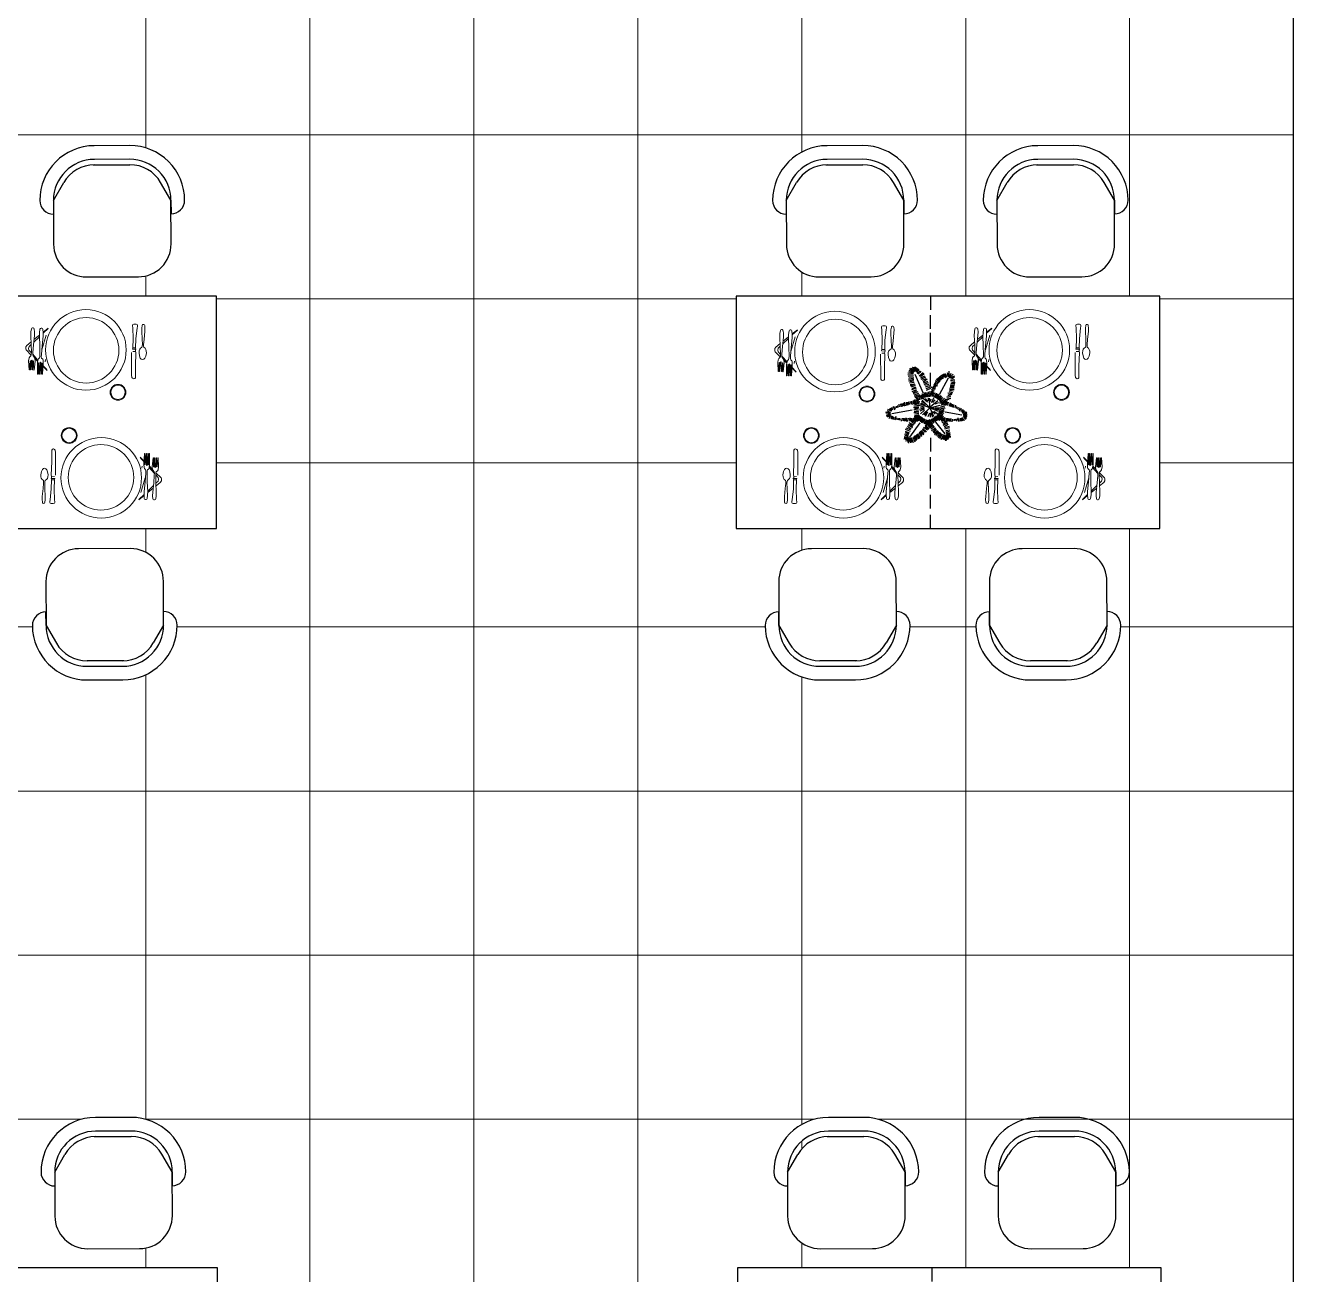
# Model space of a CAD drawing. Header units: millimetres. Extents: x 2497 to 4392, y 822 to 3100.
# Drawn here: x 3927.9 to 4391.9, y 1064.9 to 1521.7 of the extents above; entities that cross this region are included whole.
import ezdxf

# ---------------------------------------------------------------- set-up
doc = ezdxf.new("R2010")
doc.units = ezdxf.units.MM
doc.layers.add('6', color=6, linetype='Continuous')
doc.layers.add('LH', color=3, linetype='Continuous')

# ---------------------------------------------------------------- blocks, each defined once
blk = doc.blocks.new('A$C0CF827CB')
at = {"lineweight": 20}
for p, q in [((-5.12, 25), (-5.16, 23.69)), ((-5.16, 23.69), (-5, 20.27)), ((-4.96, 26.05), (-5.12, 25)), ((-4.82, 26.31), (-4.96, 26.05)), ((-4.55, 26.43), (-4.82, 26.31)), ((-4.55, 26.43), (-4.29, 26.42)), ((-4.29, 26.42), (-4.03, 26.28)), ((-3.85, 23.65), (-4.21, 20.24)), ((-4.03, 26.28), (-3.91, 26.02)), ((-3.91, 26.02), (-3.81, 24.96)), ((-3.81, 24.96), (-3.85, 23.65)), ((-1.98, 24.64), (-2.01, 23.46)), ((-2.01, 23.46), (-1.86, 19.91)), ((-1.81, 25.95), (-1.98, 24.64)), ((-1.67, 26.21), (-1.81, 25.95)), ((-1.4, 26.34), (-1.67, 26.21)), ((-1.14, 26.33), (-1.4, 26.34)), ((-1.4, 26.34), (-1.14, 26.33)), ((-1.14, 26.33), (-0.88, 26.19)), ((-0.7, 23.42), (-1.07, 19.88)), ((-0.88, 26.19), (-0.76, 25.92)), ((-0.76, 25.92), (-0.66, 24.6)), ((-0.66, 24.6), (-0.7, 23.42)), ((32.01, 27.45), (32, 27.05)), ((32, 27.05), (32.11, 26.52)), ((32.15, 27.7), (32.01, 27.45)), ((32.11, 26.52), (32.25, 22.44)), ((32.55, 27.82), (32.15, 27.7)), ((32.55, 27.82), (33.34, 27.8)), ((33.69, 26.47), (33.3, 22.41)), ((33.34, 27.8), (33.73, 27.66)), ((33.84, 27), (33.69, 26.47)), ((33.73, 27.66), (33.85, 27.39)), ((33.85, 27.39), (33.84, 27)), ((35.49, 26.38), (35.47, 25.26)), ((35.47, 25.26), (35.6, 22.26)), ((35.62, 27.35), (35.49, 26.38)), ((35.74, 27.62), (35.62, 27.35)), ((35.96, 27.72), (35.74, 27.62)), ((35.96, 27.72), (36.22, 27.71)), ((36.22, 27.71), (36.44, 27.6)), ((36.57, 25.23), (36.26, 22.24)), ((36.44, 27.6), (36.55, 27.33)), ((36.55, 27.33), (36.61, 26.34)), ((36.61, 26.34), (36.57, 25.23)), ((-5, 20.27), (-4.95, 17.5)), ((-4.21, 20.24), (-4.43, 17.49)), ((-1.86, 19.91), (-1.82, 16.75)), ((-1.07, 19.88), (-1.3, 16.74)), ((32.15, 19.16), (32.01, 18.64)), ((33.32, 18.6), (32.01, 18.64)), ((32.25, 22.44), (32.15, 19.16)), ((32.15, 19.16), (33.2, 19.13)), ((33.32, 18.6), (33.18, 18.34)), ((33.3, 22.41), (33.2, 19.13)), ((33.2, 19.13), (33.32, 18.6)), ((34.71, 18.63), (34.5, 18.05)), ((35.03, 19.06), (34.71, 18.63)), ((35.38, 19.29), (35.03, 19.06)), ((35.5, 19.41), (35.38, 19.29)), ((35.63, 19.74), (35.5, 19.41)), ((35.6, 22.26), (35.65, 20.4)), ((35.65, 20.4), (35.63, 19.74)), ((36.1, 20.38), (36.08, 19.73)), ((36.08, 19.73), (36.18, 19.39)), ((36.26, 22.24), (36.1, 20.38)), ((36.18, 19.39), (36.3, 19.27)), ((36.3, 19.27), (36.63, 19.01)), ((36.63, 19.01), (36.92, 18.56)), ((36.92, 18.56), (37.1, 17.97)), ((-5.81, 15.43), (-5.97, 14.38)), ((-5.97, 14.38), (-5.81, 11.09)), ((-5.53, 15.81), (-5.81, 15.43)), ((-5.68, 11.08), (-5.44, 14.36)), ((-5.13, 16.19), (-5.53, 15.81)), ((-5.44, 14.36), (-5.31, 14.36)), ((-5.31, 14.36), (-5.28, 11.07)), ((-5.15, 11.07), (-4.92, 14.48)), ((-4.98, 16.58), (-5.13, 16.19)), ((-4.95, 17.5), (-4.98, 16.58)), ((-4.92, 14.48), (-4.78, 14.61)), ((-4.65, 14.47), (-4.78, 14.61)), ((-4.62, 11.05), (-4.65, 14.47)), ((-4.26, 14.33), (-4.49, 11.05)), ((-4.43, 17.49), (-4.46, 16.57)), ((-4.46, 16.57), (-4.34, 16.17)), ((-4.34, 16.17), (-3.96, 15.76)), ((-4.13, 14.32), (-4.26, 14.33)), ((-4.1, 11.04), (-4.13, 14.32)), ((-3.61, 14.31), (-3.97, 11.03)), ((-3.96, 15.76), (-3.71, 15.36)), ((-3.71, 15.36), (-3.61, 14.31)), ((-2.54, 14.67), (-2.71, 13.62)), ((-2.4, 15.06), (-2.54, 14.67)), ((-1.99, 15.44), (-2.4, 15.06)), ((-1.85, 15.83), (-1.99, 15.44)), ((-1.82, 16.75), (-1.85, 15.83)), ((-1.3, 16.74), (-1.33, 15.82)), ((-1.33, 15.82), (-1.21, 15.42)), ((-1.21, 15.42), (-0.82, 15.01)), ((-0.82, 15.01), (-0.7, 14.61)), ((-0.7, 14.61), (-0.61, 13.56)), ((31.72, 9.18), (31.71, 17.46)), ((33.16, 17.81), (32.11, 17.85)), ((33.28, 17.42), (33.13, 12.42)), ((33.18, 18.34), (33.16, 17.81)), ((33.16, 17.81), (33.28, 17.42)), ((34.5, 18.05), (34.43, 17.34)), ((34.43, 17.34), (34.61, 16.19)), ((34.61, 16.19), (34.9, 15.41)), ((34.9, 15.41), (35.24, 15.05)), ((35.24, 15.05), (35.7, 14.84)), ((36.18, 15.02), (35.7, 14.84)), ((36.54, 15.36), (36.18, 15.02)), ((36.87, 16.12), (36.54, 15.36)), ((37.12, 17.26), (36.87, 16.12)), ((37.1, 17.97), (37.12, 17.26)), ((-5.81, 11.09), (-5.68, 11.08)), ((-5.28, 11.07), (-5.15, 11.07)), ((-4.49, 11.05), (-4.62, 11.05)), ((-3.97, 11.03), (-4.1, 11.04)), ((-2.71, 13.62), (-2.7, 9.55)), ((-2.7, 9.55), (-2.57, 9.54)), ((-2.57, 9.54), (-2.31, 13.61)), ((-2.31, 13.61), (-2.18, 13.61)), ((-2.18, 13.61), (-2.17, 9.53)), ((-2.17, 9.53), (-2.04, 9.53)), ((-2.04, 9.53), (-1.78, 13.73)), ((-1.78, 13.73), (-1.65, 13.85)), ((-1.52, 9.51), (-1.52, 13.72)), ((-1.39, 9.51), (-1.52, 9.51)), ((-1, 13.57), (-1.13, 13.58)), ((-0.86, 9.49), (-0.99, 9.5)), ((33.13, 12.42), (33.13, 8.22)), ((31.82, 8.26), (31.72, 9.18)), ((32.08, 7.99), (31.82, 8.26)), ((32.47, 7.84), (32.08, 7.99)), ((32.86, 7.96), (32.47, 7.84)), ((33.13, 8.22), (32.86, 7.96))]:
    blk.add_line(p, q, dxfattribs=at)
at = {"color": 255, "lineweight": 20}
for p, q in [((-1.52, 13.72), (-1.65, 13.85)), ((-1.13, 13.58), (-1.39, 9.51)), ((-0.99, 9.5), (-1, 13.57)), ((-0.61, 13.56), (-0.86, 9.49))]:
    blk.add_line(p, q, dxfattribs=at)
at = {"layer": '6', "color": 255, "lineweight": 20}
for p, q in [((-4.11, 21.24), (-2, 23.22)), ((-4.01, 22.14), (-2, 23.77)), ((0.49, 23.78), (-1.11, 18.42)), ((-0.68, 24.84), (1.23, 26.39)), ((-0.67, 24.47), (1.23, 26.26)), ((-7.02, 18.62), (-7, 19.54)), ((-6.9, 18.35), (-7.02, 18.62)), ((-7, 19.54), (-6.59, 20.05)), ((-6.59, 20.05), (-5.05, 21.3)), ((-5.97, 18.85), (-5.81, 19.63)), ((-5.85, 18.32), (-5.97, 18.85)), ((-5.81, 19.63), (-5.01, 20.39)), ((-5.01, 16.51), (-6.9, 18.35)), ((-4.96, 17.34), (-5.85, 18.32)), ((-2.54, 14.67), (-4.45, 16.77)), ((-2.62, 14.18), (-3.69, 15.23)), ((0.15, 14.87), (0.07, 14.07)), ((-1.52, 13.11), (-1.8, 13.39)), ((-1, 12.6), (-1.18, 12.78)), ((-1, 12.96), (-1.16, 13.14)), ((0.76, 10.89), (-0.68, 12.3)), ((0.64, 11.16), (-0.67, 12.59))]:
    blk.add_line(p, q, dxfattribs=at)
at = {"layer": '6', "lineweight": 20}
blk.add_line((-1.52, 13.54), (-1.73, 13.77), dxfattribs=at)
at = {"layer": '6', "color": 255, "lineweight": 20}
for centre, radius in [((14.99, 18.39), 14.73), ((15.09, 18.23), 11.97), ((26.73, 2.89), 2.89), ((26.73, 2.89), 2.63)]:
    blk.add_circle(centre, radius, dxfattribs=at)

msp = doc.modelspace()

# ---------------------------------------------------------------- linework, layer by layer
at = {"color": 6}
for p, q in [((3966.09, 1477.76), (3953.09, 1477.73)), ((4234.23, 1477.76), (4221.23, 1477.73)), ((4311.32, 1477.76), (4298.32, 1477.73)), ((3966.11, 1472.76), (3953.11, 1472.73)), ((4234.25, 1472.76), (4221.25, 1472.73)), ((4311.33, 1472.76), (4298.33, 1472.73)), ((3952.62, 1470.73), (3966.09, 1470.76)), ((3953.13, 1470.73), (3966.09, 1470.76)), ((4220.76, 1470.73), (4234.23, 1470.76)), ((4221.27, 1470.73), (4234.23, 1470.76)), ((4297.84, 1470.73), (4311.32, 1470.76)), ((4298.35, 1470.73), (4311.32, 1470.76)), ((3938.14, 1457.7), (3941.89, 1464.21)), ((3981.14, 1457.8), (3977.36, 1464.3)), ((4206.28, 1457.7), (4210.03, 1464.21)), ((4249.28, 1457.8), (4245.5, 1464.3)), ((4283.36, 1457.7), (4287.11, 1464.21)), ((4326.36, 1457.8), (4322.59, 1464.3)), ((3938.14, 1457.7), (3938.18, 1441.7)), ((3981.18, 1441.8), (3981.14, 1457.8)), ((3981.14, 1457.8), (3981.15, 1452.8)), ((4206.28, 1457.7), (4206.32, 1441.7)), ((4249.32, 1441.8), (4249.28, 1457.8)), ((4249.28, 1457.8), (4249.29, 1452.8)), ((4283.36, 1457.7), (4283.4, 1441.7)), ((4326.4, 1441.8), (4326.36, 1457.8)), ((4326.36, 1457.8), (4326.37, 1452.8)), ((3950.21, 1429.73), (3969.21, 1429.77)), ((4218.35, 1429.73), (4237.35, 1429.77)), ((4295.43, 1429.73), (4314.43, 1429.77)), ((3966.36, 1330.37), (3947.36, 1330.32)), ((4234.5, 1330.37), (4215.5, 1330.32)), ((4311.58, 1330.37), (4292.58, 1330.32)), ((3935.39, 1318.29), (3935.42, 1302.29)), ((3978.42, 1302.39), (3978.39, 1318.39)), ((4203.53, 1318.29), (4203.56, 1302.29)), ((4246.56, 1302.39), (4246.53, 1318.39)), ((4280.61, 1318.29), (4280.65, 1302.29)), ((4323.65, 1302.39), (4323.61, 1318.39)), ((3935.42, 1302.29), (3935.41, 1307.29)), ((4203.56, 1302.29), (4203.55, 1307.29)), ((4280.65, 1302.29), (4280.64, 1307.29)), ((3935.42, 1302.29), (3939.2, 1295.79)), ((3978.42, 1302.39), (3974.68, 1295.88)), ((4203.56, 1302.29), (4207.34, 1295.79)), ((4246.56, 1302.39), (4242.82, 1295.88)), ((4280.65, 1302.29), (4284.42, 1295.79)), ((4323.65, 1302.39), (4319.9, 1295.88)), ((3950.46, 1287.33), (3963.46, 1287.36)), ((3963.44, 1289.36), (3950.47, 1289.33)), ((3963.95, 1289.36), (3950.47, 1289.33)), ((4218.6, 1287.33), (4231.6, 1287.36)), ((4231.58, 1289.36), (4218.61, 1289.33)), ((4232.09, 1289.36), (4218.61, 1289.33)), ((4295.68, 1287.33), (4308.68, 1287.36)), ((4308.66, 1289.36), (4295.69, 1289.33)), ((4309.17, 1289.36), (4295.69, 1289.33)), ((3950.47, 1282.33), (3963.47, 1282.36)), ((4218.61, 1282.33), (4231.61, 1282.36)), ((4295.69, 1282.33), (4308.69, 1282.36)), ((3966.55, 1122.37), (3953.55, 1122.34)), ((4234.69, 1122.37), (4221.69, 1122.34)), ((4311.78, 1122.37), (4298.78, 1122.34)), ((3953.08, 1115.33), (3966.55, 1115.37)), ((3966.56, 1117.37), (3953.56, 1117.34)), ((3953.59, 1115.34), (3966.55, 1115.37)), ((4221.22, 1115.33), (4234.69, 1115.37)), ((4234.7, 1117.37), (4221.7, 1117.34)), ((4221.73, 1115.34), (4234.69, 1115.37)), ((4298.3, 1115.33), (4311.77, 1115.37)), ((4311.79, 1117.37), (4298.79, 1117.34)), ((4298.81, 1115.34), (4311.77, 1115.37)), ((3938.6, 1102.3), (3942.35, 1108.82)), ((3981.6, 1102.4), (3977.82, 1108.9)), ((4206.74, 1102.3), (4210.49, 1108.82)), ((4249.74, 1102.4), (4245.96, 1108.9)), ((4283.82, 1102.3), (4287.57, 1108.82)), ((4326.82, 1102.4), (4323.04, 1108.9)), ((3938.6, 1102.3), (3938.64, 1086.3)), ((3981.64, 1086.4), (3981.6, 1102.4)), ((3981.6, 1102.4), (3981.61, 1097.4)), ((4206.74, 1102.3), (4206.78, 1086.3)), ((4249.78, 1086.4), (4249.74, 1102.4)), ((4249.74, 1102.4), (4249.75, 1097.4)), ((4283.82, 1102.3), (4283.86, 1086.3)), ((4326.86, 1086.4), (4326.82, 1102.4)), ((4326.82, 1102.4), (4326.83, 1097.4)), ((3950.67, 1074.33), (3969.67, 1074.37)), ((4218.81, 1074.33), (4237.81, 1074.37)), ((4295.89, 1074.33), (4314.89, 1074.37))]:
    msp.add_line(p, q, dxfattribs=at)
at = {"color": 2}
msp.add_lwpolyline([(2596.92, 2958.72), (2496.92, 2958.72), (2496.92, 821.72), (4391.92, 821.72), (4391.92, 2958.72), (3791.92, 2958.72)], dxfattribs=at)
at = {"color": 252, "lineweight": 0}
for points in [[(4031.92, 2958.72), (4031.92, 821.72)], [(4091.92, 2958.72), (4091.92, 821.72)], [(4151.92, 2958.72), (4151.92, 821.72)], [(4271.92, 1693.14), (4271.92, 1422.75)], [(4331.92, 1693.14), (4331.92, 1422.75)], [(3971.92, 1639.87), (3971.92, 1476.91)], [(4211.92, 1638.71), (4211.92, 1475.41)], [(4391.92, 1481.72), (3791.92, 1481.72)], [(3971.92, 1430.09), (3971.92, 1422.75)], [(4211.92, 1431.57), (4211.92, 1422.75)], [(4187.96, 1421.72), (3997.74, 1421.72)], [(4391.92, 1421.72), (4342.96, 1421.72)], [(4187.96, 1361.72), (3997.74, 1361.72)], [(4391.92, 1361.72), (4342.96, 1361.72)], [(3971.92, 1337.75), (3971.92, 1329.01)], [(4211.92, 1337.75), (4211.92, 1329.77)], [(4271.92, 1337.75), (4271.92, 1067.35)], [(4331.92, 1337.75), (4331.92, 1067.35)], [(3930.43, 1301.72), (3906.33, 1301.72)], [(4198.57, 1301.72), (3983.41, 1301.72)], [(4275.66, 1301.72), (4251.55, 1301.72)], [(4391.92, 1301.72), (4328.64, 1301.72)], [(3971.92, 1284.25), (3971.92, 1121.65)], [(4211.92, 1283.46), (4211.92, 1119.76)], [(4391.92, 1241.72), (3791.92, 1241.72)], [(4391.92, 1181.72), (2496.92, 1181.72)], [(3948.69, 1121.72), (3894.55, 1121.72)], [(4216.83, 1121.72), (3971.63, 1121.72)], [(4391.92, 1121.72), (4239.77, 1121.72)], [(4211.92, 1113.67), (4211.92, 1110.83)], [(3971.92, 1074.59), (3971.92, 1067.35)], [(4211.92, 1076.48), (4211.92, 1067.35)]]:
    msp.add_lwpolyline(points, dxfattribs=at)
at = {"color": 6, "lineweight": 30}
for points in [[(3842.74, 1422.75), (3842.74, 1337.75), (3997.74, 1337.75), (3997.74, 1422.75)], [(4187.96, 1422.75), (4187.96, 1337.75), (4342.96, 1337.75), (4342.96, 1422.75)], [(3843.2, 1067.35), (3843.2, 982.35), (3998.2, 982.35), (3998.2, 1067.35)], [(4188.42, 1067.35), (4188.42, 982.35), (4343.42, 982.35), (4343.42, 1067.35)]]:
    msp.add_lwpolyline(points, close=True, dxfattribs=at)
at = {"color": 6}
for points in [[(4259.04, 1422.75), (4259.04, 1417.75)], [(4258.95, 1415.74), (4258.95, 1410.74)], [(4258.95, 1409.27), (4258.95, 1404.27)], [(4258.95, 1401.92), (4258.95, 1396.92)], [(4258.95, 1394.63), (4258.95, 1389.63)], [(4259.04, 1370.87), (4259.04, 1365.87)], [(4258.95, 1363.86), (4258.95, 1358.86)], [(4258.95, 1357.39), (4258.95, 1352.39)], [(4258.95, 1350.04), (4258.95, 1345.04)], [(4258.95, 1342.75), (4258.95, 1337.75)], [(4259.5, 1067.35), (4259.5, 1062.35)]]:
    msp.add_lwpolyline(points, dxfattribs=at)
for centre, radius, start, end in [((3953.14, 1457.73), 20, 90.1346, 180.1346), ((3966.14, 1457.76), 20, 0.1346, 90.1346), ((4221.28, 1457.73), 20, 90.1346, 180.1346), ((4234.28, 1457.76), 20, 0.1346, 90.1346), ((4298.36, 1457.73), 20, 90.1346, 180.1346), ((4311.36, 1457.76), 20, 0.1346, 90.1346), ((3953.14, 1457.73), 15, 90.1346, 180.1346), ((3966.14, 1457.76), 15, 0.1346, 90.1346), ((4221.28, 1457.73), 15, 90.1346, 180.1346), ((4234.28, 1457.76), 15, 0.1346, 90.1346), ((4298.36, 1457.73), 15, 90.1346, 180.1346), ((4311.36, 1457.76), 15, 0.1346, 90.1346), ((3953.16, 1457.73), 13, 90.1346, 150.0978), ((3966.12, 1457.76), 13, 30.1714, 90.1346), ((4221.3, 1457.73), 13, 90.1346, 150.0978), ((4234.26, 1457.76), 13, 30.1714, 90.1346), ((4298.38, 1457.73), 13, 90.1346, 150.0978), ((4311.35, 1457.76), 13, 30.1714, 90.1346), ((3938.14, 1457.7), 5, 180.1346, 270.1346), ((3981.14, 1457.8), 5, 270.1346, 0.1346), ((4206.28, 1457.7), 5, 180.1346, 270.1346), ((4249.28, 1457.8), 5, 270.1346, 0.1346), ((4283.36, 1457.7), 5, 180.1346, 270.1346), ((4326.36, 1457.8), 5, 270.1346, 0.1346), ((3950.18, 1441.73), 12, 180.1346, 270.1346), ((3969.18, 1441.77), 12, 270.1346, 0.1346), ((4218.32, 1441.73), 12, 180.1346, 270.1346), ((4237.32, 1441.77), 12, 270.1346, 0.1346), ((4295.4, 1441.73), 12, 180.1346, 270.1346), ((4314.4, 1441.77), 12, 270.1346, 0.1346), ((3947.39, 1318.32), 12, 90.1346, 180.1346), ((3966.39, 1318.37), 12, 0.1346, 90.1346), ((4215.53, 1318.32), 12, 90.1346, 180.1346), ((4234.53, 1318.37), 12, 0.1346, 90.1346), ((4292.61, 1318.32), 12, 90.1346, 180.1346), ((4311.61, 1318.37), 12, 0.1346, 90.1346), ((3935.42, 1302.29), 5, 90.1346, 180.1346), ((3978.42, 1302.39), 5, 0.1346, 90.1346), ((4203.56, 1302.29), 5, 90.1346, 180.1346), ((4246.56, 1302.39), 5, 0.1346, 90.1346), ((4280.65, 1302.29), 5, 90.1346, 180.1346), ((4323.65, 1302.39), 5, 0.1346, 90.1346), ((3950.42, 1302.33), 20, 180.1346, 270.1346), ((3950.42, 1302.33), 15, 180.1346, 270.1346), ((3963.42, 1302.36), 15, 270.1346, 0.1346), ((3963.42, 1302.36), 20, 270.1346, 0.1346), ((4218.56, 1302.33), 20, 180.1346, 270.1346), ((4218.56, 1302.33), 15, 180.1346, 270.1346), ((4231.56, 1302.36), 15, 270.1346, 0.1346), ((4231.56, 1302.36), 20, 270.1346, 0.1346), ((4295.65, 1302.33), 20, 180.1346, 270.1346), ((4295.65, 1302.33), 15, 180.1346, 270.1346), ((4308.65, 1302.36), 15, 270.1346, 0.1346), ((4308.65, 1302.36), 20, 270.1346, 0.1346), ((3950.44, 1302.33), 13, 210.1714, 270.1346), ((3963.41, 1302.36), 13, 270.1346, 330.0978), ((4218.58, 1302.33), 13, 210.1714, 270.1346), ((4231.55, 1302.36), 13, 270.1346, 330.0978), ((4295.66, 1302.33), 13, 210.1714, 270.1346), ((4308.63, 1302.36), 13, 270.1346, 330.0978), ((3953.6, 1102.34), 20, 90.1346, 180.1346), ((3966.6, 1102.37), 20, 0.1346, 90.1346), ((4221.74, 1102.34), 20, 90.1346, 180.1346), ((4234.74, 1102.37), 20, 0.1346, 90.1346), ((4298.82, 1102.34), 20, 90.1346, 180.1346), ((4311.82, 1102.37), 20, 0.1346, 90.1346), ((3953.6, 1102.34), 15, 90.1346, 180.1346), ((3953.62, 1102.34), 13, 90.1346, 150.0978), ((3966.58, 1102.37), 13, 30.1714, 90.1346), ((3966.6, 1102.37), 15, 0.1346, 90.1346), ((4221.74, 1102.34), 15, 90.1346, 180.1346), ((4221.76, 1102.34), 13, 90.1346, 150.0978), ((4234.72, 1102.37), 13, 30.1714, 90.1346), ((4234.74, 1102.37), 15, 0.1346, 90.1346), ((4298.82, 1102.34), 15, 90.1346, 180.1346), ((4298.84, 1102.34), 13, 90.1346, 150.0978), ((4311.81, 1102.37), 13, 30.1714, 90.1346), ((4311.82, 1102.37), 15, 0.1346, 90.1346), ((3938.6, 1102.3), 5, 180.1346, 270.1346), ((3981.6, 1102.4), 5, 270.1346, 0.1346), ((4206.74, 1102.3), 5, 180.1346, 270.1346), ((4249.74, 1102.4), 5, 270.1346, 0.1346), ((4283.82, 1102.3), 5, 180.1346, 270.1346), ((4326.82, 1102.4), 5, 270.1346, 0.1346), ((3950.64, 1086.33), 12, 180.1346, 270.1346), ((3969.64, 1086.37), 12, 270.1346, 0.1346), ((4218.78, 1086.33), 12, 180.1346, 270.1346), ((4237.78, 1086.37), 12, 270.1346, 0.1346), ((4295.86, 1086.33), 12, 180.1346, 270.1346), ((4314.86, 1086.37), 12, 270.1346, 0.1346)]:
    msp.add_arc(centre, radius, start, end, dxfattribs=at)
at = {"layer": 'LH', "color": 3}
for p, q in [((4253.05, 1395.42), (4253.56, 1396.96)), ((4252.84, 1394.3), (4250.8, 1394.53)), ((4252.71, 1393.79), (4250.8, 1393.9)), ((4252.77, 1393.38), (4250.86, 1393.27)), ((4252.77, 1392.46), (4251.05, 1392.18)), ((4252.9, 1392.87), (4251.11, 1392.75)), ((4252.96, 1394.59), (4251.17, 1394.99)), ((4252.96, 1394.94), (4251.23, 1395.51)), ((4253.22, 1395), (4251.4, 1396.14)), ((4253.19, 1395.07), (4251.72, 1396.29)), ((4253.01, 1395.53), (4252.24, 1396.5)), ((4252.58, 1396.63), (4252.5, 1396.61)), ((4252.94, 1395.71), (4253, 1396.78)), ((4253.2, 1395.22), (4253.76, 1396.78)), ((4256.46, 1387.12), (4253.42, 1394.07)), ((4253.45, 1395.28), (4254.25, 1396.43)), ((4253.7, 1394.99), (4254.62, 1396.09)), ((4254, 1394.76), (4254.93, 1395.86)), ((4254.19, 1394.42), (4255.24, 1395.4)), ((4254.56, 1394.13), (4255.67, 1395.17)), ((4254.93, 1393.56), (4256.35, 1394.76)), ((4255.36, 1393.27), (4256.72, 1394.42)), ((4255.55, 1392.87), (4257.02, 1393.61)), ((4255.67, 1392.29), (4257.39, 1393.21)), ((4256.1, 1391.95), (4257.52, 1392.58)), ((4256.35, 1391.37), (4257.89, 1392.46)), ((4262.32, 1391.08), (4261.21, 1392.41)), ((4262.57, 1391.37), (4261.58, 1392.75)), ((4262.88, 1391.83), (4261.95, 1392.92)), ((4263.12, 1392.12), (4262.26, 1393.21)), ((4262.31, 1386.74), (4265.6, 1392.8)), ((4263.43, 1392.29), (4262.63, 1393.56)), ((4263.8, 1392.52), (4263.06, 1393.84)), ((4264.11, 1392.92), (4263.43, 1394.07)), ((4264.72, 1392.87), (4263.86, 1394.25)), ((4265.09, 1393.1), (4264.35, 1394.42)), ((4265.95, 1392.9), (4264.97, 1394.07)), ((4265.95, 1392.9), (4265.22, 1394.65)), ((4265.95, 1392.9), (4265.84, 1395.23)), ((4265.95, 1392.9), (4267.36, 1394.12)), ((4265.95, 1392.9), (4267.96, 1393.6)), ((4265.95, 1392.9), (4267.79, 1393.02)), ((4265.95, 1392.9), (4267.37, 1392.55)), ((4265.97, 1392.88), (4266.65, 1394.57)), ((4266.44, 1392.25), (4267.95, 1392.14)), ((4252.9, 1392.12), (4251.05, 1391.6)), ((4253.08, 1391.08), (4251.36, 1390.85)), ((4252.96, 1391.66), (4251.48, 1391.31)), ((4251.6, 1390.45), (4253.2, 1390.68)), ((4253.27, 1390.51), (4251.6, 1389.82)), ((4253.45, 1389.99), (4251.97, 1389.36)), ((4253.76, 1389.02), (4252.1, 1388.44)), ((4253.51, 1389.47), (4252.16, 1388.78)), ((4252.34, 1387.86), (4253.94, 1388.61)), ((4253.94, 1388.1), (4252.53, 1387.35)), ((4254.38, 1387.75), (4252.65, 1386.94)), ((4256.59, 1390.97), (4258.13, 1391.66)), ((4256.72, 1390.51), (4258.32, 1391.08)), ((4257.02, 1390.16), (4258.44, 1390.51)), ((4257.27, 1389.53), (4258.63, 1389.99)), ((4257.45, 1388.96), (4259, 1389.59)), ((4257.64, 1388.32), (4259.18, 1389.07)), ((4258.72, 1385.89), (4258.34, 1387.76)), ((4259.11, 1386.01), (4258.96, 1387.91)), ((4259.11, 1386.48), (4259.91, 1388.04)), ((4260.54, 1388.38), (4259.3, 1389.36)), ((4260.16, 1387.29), (4259.36, 1388.04)), ((4260.35, 1387.81), (4259.43, 1388.61)), ((4259.64, 1385.95), (4259.58, 1388)), ((4259.6, 1386.32), (4260.11, 1387.75)), ((4260.84, 1388.67), (4259.92, 1389.65)), ((4260.97, 1389.24), (4260.1, 1389.93)), ((4261.15, 1389.71), (4260.29, 1390.51)), ((4261.64, 1389.82), (4260.54, 1390.91)), ((4261.77, 1390.39), (4260.72, 1391.2)), ((4262.01, 1390.85), (4260.9, 1391.83)), ((4265.79, 1387.79), (4267.07, 1387.48)), ((4265.98, 1388.66), (4267.7, 1388.62)), ((4265.99, 1388.27), (4267.45, 1388.02)), ((4266.05, 1389.03), (4267.74, 1389.12)), ((4266.22, 1389.56), (4267.65, 1389.52)), ((4266.29, 1389.93), (4267.68, 1389.94)), ((4266.39, 1391.81), (4268, 1391.62)), ((4266.42, 1390.4), (4267.9, 1390.21)), ((4266.47, 1390.83), (4267.98, 1390.73)), ((4266.7, 1391.28), (4268.03, 1391.16)), ((4247.72, 1382.23), (4247.6, 1383.21)), ((4248.34, 1382.23), (4248.15, 1383.27)), ((4248.77, 1382.34), (4248.65, 1383.44)), ((4249.2, 1382.58), (4249.02, 1383.5)), ((4249.51, 1382.46), (4249.26, 1383.72)), ((4249.88, 1382.63), (4249.63, 1383.9)), ((4250.43, 1382.75), (4250.37, 1383.95)), ((4250.93, 1382.81), (4250.86, 1383.9)), ((4251.42, 1383.03), (4251.29, 1384.19)), ((4251.97, 1383.21), (4251.91, 1384.13)), ((4252.46, 1383.09), (4252.28, 1384.3)), ((4252.9, 1383.21), (4252.77, 1384.59)), ((4254.62, 1387.12), (4252.9, 1386.49)), ((4254.92, 1383.22), (4253.03, 1383.55)), ((4254.87, 1386.6), (4253.08, 1385.97)), ((4254.95, 1383.63), (4253.12, 1384.18)), ((4254.92, 1382.69), (4253.15, 1382.99)), ((4253.33, 1383.21), (4253.2, 1384.76)), ((4255.19, 1384.11), (4253.27, 1384.8)), ((4255.11, 1386.2), (4253.33, 1385.51)), ((4253.82, 1383.15), (4253.7, 1384.42)), ((4254.52, 1384.31), (4253.73, 1385.88)), ((4254.94, 1384.62), (4254.07, 1385.87)), ((4254.44, 1383.27), (4254.19, 1384.76)), ((4255.45, 1384.75), (4254.62, 1386.13)), ((4254.93, 1383.44), (4254.87, 1384.19)), ((4255.94, 1385.01), (4255.02, 1386.56)), ((4258.81, 1381.89), (4255.27, 1383.14)), ((4257.19, 1382.68), (4255.64, 1383.58)), ((4255.65, 1386.65), (4256.1, 1385.09)), ((4257.37, 1383.18), (4255.72, 1384.15)), ((4256.48, 1385.27), (4256.02, 1386.94)), ((4258.81, 1381.89), (4256.03, 1384.7)), ((4257.94, 1383.91), (4256.38, 1385.23)), ((4257.03, 1385.47), (4256.49, 1386.89)), ((4257.48, 1385.59), (4256.71, 1387.35)), ((4258.01, 1384.13), (4257.21, 1385.28)), ((4257.8, 1385.76), (4257.28, 1387.43)), ((4258.22, 1385.7), (4257.86, 1387.45)), ((4258.19, 1384.36), (4258.26, 1385.45)), ((4258.81, 1381.89), (4258.63, 1385.45)), ((4258.87, 1382.17), (4261.77, 1384.53)), ((4258.93, 1384.13), (4259.3, 1385.16)), ((4259.8, 1386.49), (4259.18, 1387.29)), ((4259.98, 1386.83), (4259.36, 1387.52)), ((4259.36, 1383.84), (4260.35, 1385.62)), ((4259.92, 1383.84), (4260.78, 1384.82)), ((4260, 1385.99), (4260.64, 1387.46)), ((4260.5, 1385.74), (4261.22, 1387.39)), ((4261.66, 1386.93), (4260.66, 1385.66)), ((4260.78, 1383.27), (4262.07, 1383.84)), ((4261.03, 1385.45), (4262.11, 1386.81)), ((4261.51, 1385.12), (4262.34, 1386.39)), ((4261.88, 1384.83), (4262.85, 1386.48)), ((4262.2, 1384.67), (4263.25, 1386.07)), ((4262.39, 1384.29), (4263.6, 1385.61)), ((4262.6, 1383.45), (4262.89, 1384.98)), ((4262.84, 1384), (4264.14, 1385.4)), ((4262.98, 1383.02), (4264.49, 1382.87)), ((4263.02, 1383.54), (4264.73, 1383.12)), ((4263.03, 1383.41), (4263.3, 1384.77)), ((4263.16, 1383.75), (4264.62, 1384.99)), ((4263.43, 1383.29), (4265.06, 1384.53)), ((4263.45, 1383.25), (4263.76, 1384.43)), ((4263.95, 1383.31), (4264.11, 1384.22)), ((4263.96, 1383.81), (4264.98, 1383.83)), ((4264.12, 1384.17), (4265.04, 1384.12)), ((4264.36, 1384.6), (4265.44, 1384.44)), ((4264.48, 1383.08), (4264.72, 1384.21)), ((4264.65, 1385.07), (4265.86, 1384.85)), ((4264.95, 1382.8), (4265.12, 1383.88)), ((4264.98, 1385.57), (4266.52, 1385.22)), ((4265.02, 1385.99), (4266.36, 1385.88)), ((4265.39, 1386.45), (4266.47, 1386.21)), ((4265.41, 1387.34), (4266.96, 1387.15)), ((4265.43, 1382.69), (4265.62, 1383.88)), ((4265.63, 1386.88), (4266.8, 1386.71)), ((4265.97, 1382.52), (4266.35, 1383.75)), ((4266.32, 1382.31), (4266.7, 1383.54)), ((4266.64, 1382.39), (4266.92, 1383.29)), ((4267.04, 1382.12), (4267.28, 1383.19)), ((4267.46, 1381.96), (4267.75, 1382.97)), ((4244.44, 1379.65), (4242.74, 1380.32)), ((4244.44, 1379.65), (4242.76, 1379.9)), ((4242.94, 1379.32), (4244.44, 1379.65)), ((4244.44, 1379.65), (4242.97, 1378.71)), ((4244.44, 1379.65), (4242.98, 1380.21)), ((4243.01, 1378.99), (4244.44, 1379.65)), ((4244.46, 1379.87), (4243.16, 1380.73)), ((4244.44, 1379.65), (4243.23, 1378.96)), ((4244.44, 1379.65), (4243.36, 1378.48)), ((4244.77, 1380.51), (4243.41, 1381.2)), ((4244.46, 1379.47), (4243.78, 1378.49)), ((4244.95, 1378.94), (4243.8, 1377.95)), ((4244.95, 1380.73), (4244.03, 1381.54)), ((4245.19, 1378.77), (4244.48, 1377.76)), ((4245.13, 1380.97), (4244.52, 1381.83)), ((4252.37, 1381.06), (4244.92, 1379.71)), ((4245.32, 1381.14), (4244.95, 1382)), ((4245.42, 1378.59), (4245.03, 1377.6)), ((4246.06, 1381.14), (4245.44, 1382.29)), ((4245.64, 1378.46), (4245.49, 1377.54)), ((4246.36, 1378.64), (4246.04, 1377.38)), ((4246.24, 1381.6), (4246.12, 1382.4)), ((4246.67, 1381.83), (4246.67, 1382.52)), ((4247.17, 1382), (4247.11, 1382.69)), ((4254.74, 1381.97), (4252.83, 1381.89)), ((4254.68, 1380.92), (4252.95, 1381.09)), ((4254.73, 1380.31), (4252.95, 1380.03)), ((4254.7, 1382.33), (4252.96, 1382.45)), ((4253.05, 1378.28), (4253.16, 1377.06)), ((4253.1, 1380.64), (4254.71, 1380.5)), ((4254.87, 1378.75), (4253.11, 1378.57)), ((4254.7, 1381.5), (4253.18, 1381.51)), ((4254.79, 1379.77), (4253.21, 1379.49)), ((4254.73, 1379.25), (4253.25, 1378.89)), ((4254.57, 1377.63), (4253.29, 1378.7)), ((4254.87, 1379.33), (4253.42, 1377.89)), ((4253.5, 1378.27), (4253.71, 1376.9)), ((4255.05, 1378.09), (4253.66, 1379.1)), ((4255.19, 1378.91), (4253.91, 1377.49)), ((4253.91, 1378.37), (4254.17, 1376.83)), ((4254.38, 1378.54), (4254.56, 1377.29)), ((4255.55, 1378.7), (4254.44, 1377.14)), ((4256.77, 1382.06), (4254.95, 1382.66)), ((4255, 1378.58), (4255.12, 1377.07)), ((4256.03, 1378.47), (4255, 1377.01)), ((4256.78, 1381.6), (4255.05, 1381.25)), ((4256.78, 1381.37), (4255.18, 1380.62)), ((4256.84, 1381.77), (4255.36, 1381.89)), ((4256.84, 1381.02), (4255.36, 1379.7)), ((4255.53, 1378.53), (4255.64, 1377.79)), ((4258.81, 1381.89), (4256.16, 1379.27)), ((4257.75, 1380.6), (4256.72, 1379.14)), ((4257.99, 1380.25), (4257.13, 1378.73)), ((4258.73, 1379.9), (4258.07, 1378.53)), ((4258.81, 1381.89), (4260.1, 1378.84)), ((4262.35, 1381.36), (4258.81, 1381.89)), ((4261.99, 1380.49), (4258.81, 1381.89)), ((4258.87, 1381.89), (4262.57, 1382.81)), ((4259, 1380.05), (4258.87, 1378.44)), ((4259.36, 1380.05), (4259.61, 1378.44)), ((4259.8, 1380.51), (4260.72, 1379.59)), ((4260.19, 1378.29), (4260.89, 1376.69)), ((4260.23, 1380.68), (4261.46, 1379.82)), ((4261.21, 1377.04), (4260.54, 1378.52)), ((4260.69, 1378.63), (4261.82, 1377.22)), ((4261.07, 1378.92), (4260.75, 1377.69)), ((4262.74, 1381.72), (4260.78, 1381.89)), ((4262.18, 1380.99), (4260.78, 1381.31)), ((4260.93, 1378.59), (4262.52, 1377.3)), ((4261.51, 1378.7), (4261.1, 1377.2)), ((4261.14, 1378.95), (4262.16, 1377.7)), ((4261.32, 1378.96), (4262.86, 1377.83)), ((4261.48, 1379.33), (4263.15, 1378.39)), ((4261.5, 1379.3), (4262.98, 1380.17)), ((4261.92, 1378.55), (4261.56, 1377.21)), ((4261.62, 1379.15), (4262.66, 1378.04)), ((4261.66, 1379.83), (4263.22, 1378.96)), ((4261.93, 1378.8), (4263.31, 1379.73)), ((4261.98, 1380.1), (4263.59, 1379.41)), ((4261.99, 1379.52), (4263, 1378.08)), ((4262.06, 1380.46), (4263.9, 1379.9)), ((4262.36, 1378.52), (4262.12, 1377.32)), ((4262.26, 1380.88), (4263.69, 1380.37)), ((4262.3, 1378.32), (4263.44, 1379.19)), ((4262.47, 1381.43), (4264.04, 1380.69)), ((4264.05, 1381.16), (4262.58, 1381.84)), ((4262.62, 1382.02), (4264.39, 1381.7)), ((4262.69, 1377.77), (4263.77, 1378.75)), ((4262.75, 1382.55), (4264.33, 1382.28)), ((4262.81, 1377.32), (4264.17, 1378.33)), ((4263.91, 1378.26), (4263.59, 1377.22)), ((4264.4, 1380.39), (4270.57, 1379.26)), ((4268.07, 1381.89), (4268.3, 1382.85)), ((4268.6, 1381.61), (4268.73, 1382.29)), ((4269.07, 1381.38), (4269.15, 1382.07)), ((4269.48, 1381.11), (4269.68, 1381.9)), ((4269.61, 1380.63), (4270.35, 1381.71)), ((4270.35, 1380.55), (4270.81, 1381.37)), ((4270.48, 1378.34), (4271.52, 1377.23)), ((4270.51, 1380.36), (4271.22, 1381.16)), ((4270.67, 1380.11), (4271.68, 1380.82)), ((4270.83, 1379.87), (4272.25, 1380.41)), ((4270.99, 1378.83), (4271.91, 1377.58)), ((4271.03, 1379.37), (4272.32, 1380.26)), ((4271.16, 1379.02), (4272.09, 1379.89)), ((4271.16, 1379.02), (4272.49, 1379.76)), ((4271.16, 1379.02), (4272.45, 1379.27)), ((4271.19, 1378.93), (4272.38, 1378.81)), ((4272.44, 1378.4), (4271.19, 1378.93)), ((4271.36, 1378.82), (4272.26, 1378.01)), ((4246.65, 1378.24), (4246.72, 1377.43)), ((4247.12, 1378.12), (4247.29, 1377.45)), ((4247.64, 1378.07), (4247.75, 1377.38)), ((4248.24, 1377.98), (4248.35, 1377)), ((4248.84, 1378.13), (4248.9, 1377.08)), ((4249.28, 1378.12), (4249.42, 1377.03)), ((4249.76, 1378), (4249.8, 1377.06)), ((4251.69, 1373.25), (4249.96, 1373.93)), ((4250.03, 1378.18), (4250.09, 1376.89)), ((4251.74, 1373.76), (4250.09, 1374.42)), ((4250.43, 1378.1), (4250.49, 1376.82)), ((4252.01, 1374.11), (4250.66, 1375.07)), ((4252.46, 1374.49), (4250.84, 1375.59)), ((4250.99, 1378.12), (4251.22, 1376.94)), ((4252.96, 1375.52), (4251.27, 1376.37)), ((4252.57, 1375.04), (4251.34, 1375.99)), ((4255.18, 1376.42), (4251.41, 1371.19)), ((4251.49, 1378.19), (4251.69, 1377.11)), ((4253.2, 1375.93), (4251.87, 1376.97)), ((4252.02, 1378.08), (4252.17, 1376.93)), ((4253.55, 1376.25), (4252.29, 1377.4)), ((4252.6, 1378.05), (4252.76, 1377.14)), ((4253.71, 1376.69), (4252.74, 1377.78)), ((4254.15, 1377.2), (4253.11, 1378.18)), ((4256.26, 1378.13), (4255.41, 1376.6)), ((4256.61, 1378.01), (4255.86, 1376.24)), ((4255.96, 1373.91), (4257.21, 1373.03)), ((4256.25, 1374.34), (4257.54, 1373.14)), ((4257.01, 1377.77), (4256.35, 1376.4)), ((4257.93, 1373.63), (4256.52, 1374.69)), ((4257.53, 1377.5), (4256.63, 1376.01)), ((4256.98, 1374.93), (4258.3, 1374.03)), ((4257.08, 1375.48), (4258.6, 1374.33)), ((4257.1, 1375.95), (4257.92, 1377.35)), ((4257.17, 1377.15), (4257.51, 1375.13)), ((4258.82, 1377.47), (4257.34, 1376.39)), ((4257.53, 1375.99), (4258.89, 1374.76)), ((4259.21, 1376.91), (4257.58, 1375.93)), ((4258.1, 1377.29), (4257.59, 1375.56)), ((4257.7, 1377.18), (4258.12, 1375.31)), ((4259.26, 1376.36), (4257.85, 1375.6)), ((4257.87, 1376.45), (4259.26, 1375.17)), ((4258.07, 1377.35), (4258.71, 1375.55)), ((4258.11, 1376.86), (4259.55, 1375.6)), ((4258.17, 1375.16), (4259.69, 1376.07)), ((4258.62, 1377.11), (4258.18, 1375.56)), ((4259.92, 1375.7), (4258.51, 1374.64)), ((4258.53, 1377.61), (4259.14, 1375.93)), ((4259.06, 1376.83), (4258.75, 1375.34)), ((4260.16, 1375.24), (4258.83, 1374.49)), ((4258.95, 1377.61), (4259.71, 1376.03)), ((4259.57, 1376.74), (4258.98, 1375.08)), ((4260.56, 1374.9), (4259.21, 1374.02)), ((4259.25, 1377.82), (4260.26, 1376.19)), ((4260.88, 1374.45), (4259.38, 1373.46)), ((4259.67, 1378.01), (4260.42, 1376.68)), ((4259.91, 1373.11), (4260.99, 1374.31)), ((4261.26, 1373.98), (4260.11, 1372.68)), ((4260.87, 1376.65), (4264.24, 1372.38)), ((4262.78, 1378.24), (4262.53, 1377.35)), ((4263.37, 1378.22), (4263.09, 1377.09)), ((4263.12, 1376.96), (4264.55, 1377.86)), ((4263.31, 1376.53), (4265.08, 1377.2)), ((4263.66, 1376.01), (4264.97, 1376.83)), ((4263.7, 1375.46), (4265.43, 1376.38)), ((4264.39, 1378.15), (4264.04, 1376.99)), ((4264.11, 1375.03), (4265.55, 1375.85)), ((4264.34, 1374.66), (4266.05, 1375.14)), ((4264.34, 1374.14), (4266.13, 1374.64)), ((4264.61, 1373.51), (4266.09, 1373.86)), ((4264.95, 1378.07), (4264.75, 1376.8)), ((4265.36, 1378.11), (4265.16, 1376.83)), ((4265.61, 1377.89), (4265.47, 1376.97)), ((4266.09, 1377.96), (4265.84, 1376.9)), ((4266.53, 1377.93), (4266.36, 1376.89)), ((4267.11, 1377.72), (4266.9, 1376.76)), ((4267.71, 1377.74), (4267.54, 1377.07)), ((4268.24, 1377.74), (4268, 1377.09)), ((4268.72, 1377.81), (4268.56, 1377.01)), ((4269.05, 1378.18), (4269.24, 1376.89)), ((4269.75, 1377.93), (4269.8, 1376.99)), ((4269.98, 1378.03), (4270.26, 1377.01)), ((4270.23, 1378.18), (4270.83, 1377.11)), ((4250.92, 1370.72), (4249.32, 1370.44)), ((4251.03, 1370.94), (4249.39, 1370.71)), ((4250.86, 1371.13), (4249.47, 1371.3)), ((4251, 1371.49), (4249.6, 1371.79)), ((4251.06, 1371.86), (4249.66, 1372.17)), ((4250.72, 1370.48), (4249.74, 1370.03)), ((4251.36, 1372.65), (4249.92, 1373.15)), ((4251.28, 1372.19), (4249.92, 1372.66)), ((4250.07, 1369.73), (4250.13, 1369.68)), ((4250.85, 1370.63), (4250.35, 1369.49)), ((4251.17, 1371), (4250.78, 1369.14)), ((4251.22, 1371.06), (4251.06, 1368.92)), ((4251.39, 1370.86), (4251.69, 1369.07)), ((4251.7, 1371.02), (4252.18, 1369.25)), ((4252.01, 1371.05), (4252.76, 1369.14)), ((4252.53, 1371.18), (4253.32, 1369.44)), ((4252.85, 1371.42), (4253.85, 1369.79)), ((4253.25, 1371.77), (4254.19, 1370.25)), ((4253.67, 1371.85), (4254.73, 1370.46)), ((4253.91, 1372.12), (4255.24, 1370.73)), ((4254.29, 1372.39), (4255.29, 1371.25)), ((4254.74, 1372.77), (4255.75, 1371.35)), ((4255.99, 1371.76), (4255.04, 1373.07)), ((4255.16, 1373.2), (4256.55, 1372.06)), ((4255.53, 1373.61), (4256.78, 1372.6)), ((4262.01, 1373.25), (4260.55, 1372)), ((4261.67, 1373.56), (4260.56, 1372.52)), ((4262.23, 1372.96), (4261.03, 1371.68)), ((4262.63, 1372.83), (4261.54, 1371.42)), ((4263, 1372.44), (4261.84, 1370.92)), ((4263.3, 1372.17), (4262.33, 1370.52)), ((4263.79, 1371.98), (4262.85, 1370.17)), ((4264.1, 1371.93), (4263.44, 1370.22)), ((4264.39, 1371.73), (4263.9, 1369.98)), ((4264.65, 1371.96), (4264.52, 1369.77)), ((4264.64, 1373.04), (4266.04, 1373.37)), ((4264.65, 1371.96), (4266.35, 1371.98)), ((4264.65, 1371.96), (4265.52, 1370.43)), ((4264.65, 1371.96), (4265.29, 1370.26)), ((4264.65, 1371.96), (4264.82, 1369.96)), ((4264.65, 1371.96), (4265.94, 1370.74)), ((4264.65, 1371.96), (4266.4, 1371.11)), ((4264.65, 1371.96), (4266.36, 1371.37)), ((4264.83, 1372.7), (4266.25, 1372.86)), ((4264.85, 1372.32), (4266.27, 1372.47))]:
    msp.add_line(p, q, dxfattribs=at)

# ---------------------------------------------------------------- block references
at = {"color": 6}
for p in [(3935.02, 1384.66), (4209.1, 1384.04), (4280.24, 1384.66)]:
    msp.add_blockref('A$C0CF827CB', p, dxfattribs=at)
at = {"color": 6, "rotation": 180}
for p in [(3970.62, 1374.65), (4242.18, 1374.65), (4315.84, 1374.65)]:
    msp.add_blockref('A$C0CF827CB', p, dxfattribs=at)

doc.saveas('drawing.dxf')
